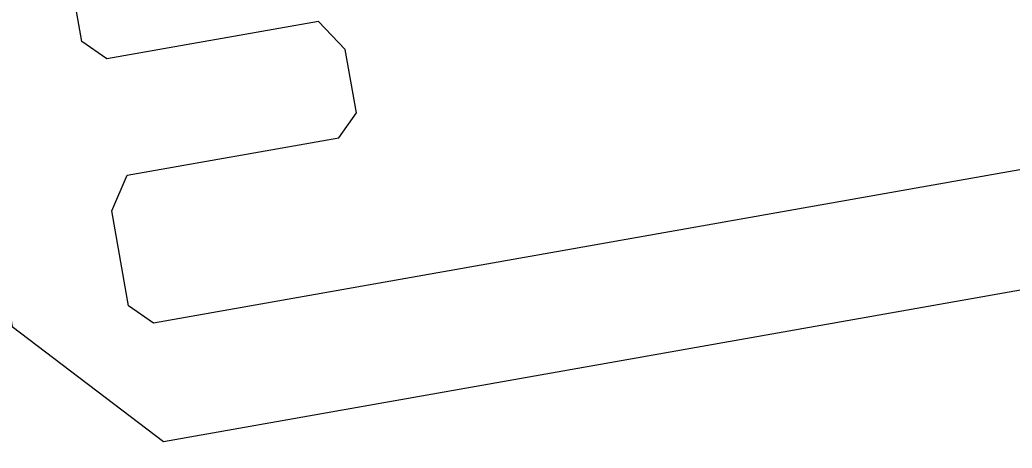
# Model space of a CAD drawing. Header units: millimetres. Extents: x 0 to 9491604, y -172998 to 295086.
# Drawn here: x 396839.61 to 396850.87, y 51078.3 to 51083.17 of the extents above; entities that cross this region are included whole.
import ezdxf
from ezdxf.enums import TextEntityAlignment as Align

# ---------------------------------------------------------------- set-up
doc = ezdxf.new("R2018")
doc.units = ezdxf.units.MM
for name, color, linetype, lineweight in [('АР_Маркер экспликации', 239, 'Continuous', 13), ('АР_Номер помещения', 250, 'Continuous', 9), ('АР_Размеры', 175, 'Continuous', 9), ('АР_Сущ Несущая стена', 250, 'Continuous', 50)]:
    doc.layers.add(name, color=color, linetype=linetype, lineweight=lineweight)
doc.layers.add('АР_Названия помещений', color=124, linetype='Continuous', lineweight=5, plot=False)
doc.layers.add('АР_Помещения_площадь', color=19, linetype='Continuous', lineweight=9, plot=False)
doc.styles.add('ISOCPEUR', font='', dxfattribs={"height": 250})
doc.styles.get("Standard").update_dxf_attribs({"font": 'GOST.TTF'})
doc.styles.get('ISOCPEUR').set_extended_font_data('ISOCPEUR', italic=True)

# ---------------------------------------------------------------- blocks, each defined once
blk = doc.blocks.new('*U252')
at = {"color": 7, "style": 'ISOCPEUR', "width": 0.7, "flags": 1}
blk.add_attdef('КАТЕГОРИЯ', (-499.166, -2092.186), '', height=250, dxfattribs=at)
at = {"layer": 'АР_Номер помещения', "color": 7, "style": 'ISOCPEUR', "width": 0.7}
blk.add_attdef('НОМЕР_ПОМЕЩЕНИЯ', text='', height=300, dxfattribs=at).set_placement((-13874.5, 6637.552), align=Align.MIDDLE_CENTER)
at = {"layer": 'АР_Помещения_площадь', "color": 7, "lineweight": 30, "width": 0.7, "flags": 104}
blk.add_attdef('ИМЯ_ПОМЕЩЕНИЯ', text='', height=100, dxfattribs=at).set_placement((157.628, 1217.141), align=Align.MIDDLE_CENTER)
at = {"layer": 'АР_Помещения_площадь', "color": 7, "style": 'ISOCPEUR', "width": 0.7}
blk.add_attdef('ПЛОЩАДЬ_ПОМЕЩЕНИЯ', text='', height=200, dxfattribs=at).set_placement((-12654.582, 407.672), align=Align.MIDDLE_RIGHT)
blk = doc.blocks.new('*U251')
at = {"color": 7, "style": 'ISOCPEUR', "width": 0.7, "flags": 1}
blk.add_attdef('КАТЕГОРИЯ', (-499.166, -2092.186), '', height=250, dxfattribs=at)
at = {"layer": 'АР_Номер помещения', "color": 7, "style": 'ISOCPEUR', "width": 0.7}
blk.add_attdef('НОМЕР_ПОМЕЩЕНИЯ', text='', height=300, dxfattribs=at).set_placement((-17424.901, 1870.773), align=Align.MIDDLE_CENTER)
at = {"layer": 'АР_Помещения_площадь', "color": 7, "lineweight": 30, "width": 0.7, "flags": 104}
blk.add_attdef('ИМЯ_ПОМЕЩЕНИЯ', text='', height=100, dxfattribs=at).set_placement((157.628, 1217.141), align=Align.MIDDLE_CENTER)
at = {"layer": 'АР_Помещения_площадь', "color": 7, "style": 'ISOCPEUR', "width": 0.7}
blk.add_attdef('ПЛОЩАДЬ_ПОМЕЩЕНИЯ', text='', height=200, dxfattribs=at).set_placement((-12452.811, 399.356), align=Align.MIDDLE_RIGHT)

msp = doc.modelspace()

# ---------------------------------------------------------------- linework, layer by layer
at = {"layer": 'АР_Размеры', "color": 5, "lineweight": 9, "ltscale": 100, "transparency": 33554687}
msp.add_lwpolyline([(396901.01, 51090.337), (396841.125, 51079.723), (396840.842, 51079.921), (396840.651, 51081.001), (396840.827, 51081.404), (396843.228, 51081.83), (396843.426, 51082.112), (396843.298, 51082.833), (396842.994, 51083.15), (396840.593, 51082.725), (396840.311, 51082.922), (396839.353, 51088.324), (396840.101, 51089.695), (396840.072, 51090.557), (396837.838, 51093.38), (396837.16, 51093.013), (396839.522, 51079.687), (396841.239, 51078.381), (396901.364, 51089.038)], dxfattribs=at)
msp.add_lwpolyline([(396901.01, 51090.337), (396841.125, 51079.723), (396840.842, 51079.921), (396840.651, 51081.001), (396840.827, 51081.404), (396843.228, 51081.83), (396843.426, 51082.112), (396843.298, 51082.833), (396842.994, 51083.15), (396840.593, 51082.725), (396840.311, 51082.922), (396839.353, 51088.324), (396840.101, 51089.695), (396840.072, 51090.557), (396837.838, 51093.38), (396837.16, 51093.013), (396839.522, 51079.687), (396841.239, 51078.381), (396901.364, 51089.038)], dxfattribs=at)
msp.add_lwpolyline([(396901.01, 51090.337), (396841.125, 51079.723), (396840.842, 51079.921), (396840.651, 51081.001), (396840.827, 51081.404), (396843.228, 51081.83), (396843.426, 51082.112), (396843.298, 51082.833), (396842.994, 51083.15), (396840.593, 51082.725), (396840.311, 51082.922), (396839.353, 51088.324), (396840.101, 51089.695), (396840.072, 51090.557), (396837.838, 51093.38), (396837.16, 51093.013), (396839.522, 51079.687), (396841.239, 51078.381), (396901.364, 51089.038)], dxfattribs=at)
msp.add_lwpolyline([(396901.01, 51090.337), (396841.125, 51079.723), (396840.842, 51079.921), (396840.651, 51081.001), (396840.827, 51081.404), (396843.228, 51081.83), (396843.426, 51082.112), (396843.298, 51082.833), (396842.994, 51083.15), (396840.593, 51082.725), (396840.311, 51082.922), (396839.353, 51088.324), (396840.101, 51089.695), (396840.072, 51090.557), (396837.838, 51093.38), (396837.16, 51093.013), (396839.522, 51079.687), (396841.239, 51078.381), (396901.364, 51089.038)], dxfattribs=at)
msp.add_lwpolyline([(396901.01, 51090.337), (396841.125, 51079.723), (396840.842, 51079.921), (396840.651, 51081.001), (396840.827, 51081.404), (396843.228, 51081.83), (396843.426, 51082.112), (396843.298, 51082.833), (396842.994, 51083.15), (396840.593, 51082.725), (396840.311, 51082.922), (396839.353, 51088.324), (396840.101, 51089.695), (396840.072, 51090.557), (396837.838, 51093.38), (396837.16, 51093.013), (396839.522, 51079.687), (396841.239, 51078.381), (396901.364, 51089.038)], dxfattribs=at)
msp.add_lwpolyline([(396901.01, 51090.337), (396841.125, 51079.723), (396840.842, 51079.921), (396840.651, 51081.001), (396840.827, 51081.404), (396843.228, 51081.83), (396843.426, 51082.112), (396843.298, 51082.833), (396842.994, 51083.15), (396840.593, 51082.725), (396840.311, 51082.922), (396839.353, 51088.324), (396840.101, 51089.695), (396840.072, 51090.557), (396837.838, 51093.38), (396837.16, 51093.013), (396839.522, 51079.687), (396841.239, 51078.381), (396901.364, 51089.038)], dxfattribs=at)
msp.add_lwpolyline([(396901.01, 51090.337), (396841.125, 51079.723), (396840.842, 51079.921), (396840.651, 51081.001), (396840.827, 51081.404), (396843.228, 51081.83), (396843.426, 51082.112), (396843.298, 51082.833), (396842.994, 51083.15), (396840.593, 51082.725), (396840.311, 51082.922), (396839.353, 51088.324), (396840.101, 51089.695), (396840.072, 51090.557), (396837.838, 51093.38), (396837.16, 51093.013), (396839.522, 51079.687), (396841.239, 51078.381), (396901.364, 51089.038)], dxfattribs=at)
msp.add_lwpolyline([(396901.01, 51090.337), (396841.125, 51079.723), (396840.842, 51079.921), (396840.651, 51081.001), (396840.827, 51081.404), (396843.228, 51081.83), (396843.426, 51082.112), (396843.298, 51082.833), (396842.994, 51083.15), (396840.593, 51082.725), (396840.311, 51082.922), (396839.353, 51088.324), (396840.101, 51089.695), (396840.072, 51090.557), (396837.838, 51093.38), (396837.16, 51093.013), (396839.522, 51079.687), (396841.239, 51078.381), (396901.364, 51089.038)], dxfattribs=at)
msp.add_lwpolyline([(396901.01, 51090.337), (396841.125, 51079.723), (396840.842, 51079.921), (396840.651, 51081.001), (396840.827, 51081.404), (396843.228, 51081.83), (396843.426, 51082.112), (396843.298, 51082.833), (396842.994, 51083.15), (396840.593, 51082.725), (396840.311, 51082.922), (396839.353, 51088.324), (396840.101, 51089.695), (396840.072, 51090.557), (396837.838, 51093.38), (396837.16, 51093.013), (396839.522, 51079.687), (396841.239, 51078.381), (396901.364, 51089.038)], dxfattribs=at)
msp.add_lwpolyline([(396901.01, 51090.337), (396841.125, 51079.723), (396840.842, 51079.921), (396840.651, 51081.001), (396840.827, 51081.404), (396843.228, 51081.83), (396843.426, 51082.112), (396843.298, 51082.833), (396842.994, 51083.15), (396840.593, 51082.725), (396840.311, 51082.922), (396839.353, 51088.324), (396840.101, 51089.695), (396840.072, 51090.557), (396837.838, 51093.38), (396837.16, 51093.013), (396839.522, 51079.687), (396841.239, 51078.381), (396901.364, 51089.038)], dxfattribs=at)
msp.add_lwpolyline([(396901.01, 51090.337), (396841.125, 51079.723), (396840.842, 51079.921), (396840.651, 51081.001), (396840.827, 51081.404), (396843.228, 51081.83), (396843.426, 51082.112), (396843.298, 51082.833), (396842.994, 51083.15), (396840.593, 51082.725), (396840.311, 51082.922), (396839.353, 51088.324), (396840.101, 51089.695), (396840.072, 51090.557), (396837.838, 51093.38), (396837.16, 51093.013), (396839.522, 51079.687), (396841.239, 51078.381), (396901.364, 51089.038)], dxfattribs=at)
msp.add_lwpolyline([(396901.01, 51090.337), (396841.125, 51079.723), (396840.842, 51079.921), (396840.651, 51081.001), (396840.827, 51081.404), (396843.228, 51081.83), (396843.426, 51082.112), (396843.298, 51082.833), (396842.994, 51083.15), (396840.593, 51082.725), (396840.311, 51082.922), (396839.353, 51088.324), (396840.101, 51089.695), (396840.072, 51090.557), (396837.838, 51093.38), (396837.16, 51093.013), (396839.522, 51079.687), (396841.239, 51078.381), (396901.364, 51089.038)], dxfattribs=at)
msp.add_lwpolyline([(396901.01, 51090.337), (396841.125, 51079.723), (396840.842, 51079.921), (396840.651, 51081.001), (396840.827, 51081.404), (396843.228, 51081.83), (396843.426, 51082.112), (396843.298, 51082.833), (396842.994, 51083.15), (396840.593, 51082.725), (396840.311, 51082.922), (396839.353, 51088.324), (396840.101, 51089.695), (396840.072, 51090.557), (396837.838, 51093.38), (396837.16, 51093.013), (396839.522, 51079.687), (396841.239, 51078.381), (396901.364, 51089.038)], dxfattribs=at)
msp.add_lwpolyline([(396901.01, 51090.337), (396841.125, 51079.723), (396840.842, 51079.921), (396840.651, 51081.001), (396840.827, 51081.404), (396843.228, 51081.83), (396843.426, 51082.112), (396843.298, 51082.833), (396842.994, 51083.15), (396840.593, 51082.725), (396840.311, 51082.922), (396839.353, 51088.324), (396840.101, 51089.695), (396840.072, 51090.557), (396837.838, 51093.38), (396837.16, 51093.013), (396839.522, 51079.687), (396841.239, 51078.381), (396901.364, 51089.038)], dxfattribs=at)
msp.add_lwpolyline([(396901.01, 51090.337), (396841.125, 51079.723), (396840.842, 51079.921), (396840.651, 51081.001), (396840.827, 51081.404), (396843.228, 51081.83), (396843.426, 51082.112), (396843.298, 51082.833), (396842.994, 51083.15), (396840.593, 51082.725), (396840.311, 51082.922), (396839.353, 51088.324), (396840.101, 51089.695), (396840.072, 51090.557), (396837.838, 51093.38), (396837.16, 51093.013), (396839.522, 51079.687), (396841.239, 51078.381), (396901.364, 51089.038)], dxfattribs=at)
msp.add_lwpolyline([(396901.01, 51090.337), (396841.125, 51079.723), (396840.842, 51079.921), (396840.651, 51081.001), (396840.827, 51081.404), (396843.228, 51081.83), (396843.426, 51082.112), (396843.298, 51082.833), (396842.994, 51083.15), (396840.593, 51082.725), (396840.311, 51082.922), (396839.353, 51088.324), (396840.101, 51089.695), (396840.072, 51090.557), (396837.838, 51093.38), (396837.16, 51093.013), (396839.522, 51079.687), (396841.239, 51078.381), (396901.364, 51089.038)], dxfattribs=at)
msp.add_lwpolyline([(396901.01, 51090.337), (396841.125, 51079.723), (396840.842, 51079.921), (396840.651, 51081.001), (396840.827, 51081.404), (396843.228, 51081.83), (396843.426, 51082.112), (396843.298, 51082.833), (396842.994, 51083.15), (396840.593, 51082.725), (396840.311, 51082.922), (396839.353, 51088.324), (396840.101, 51089.695), (396840.072, 51090.557), (396837.838, 51093.38), (396837.16, 51093.013), (396839.522, 51079.687), (396841.239, 51078.381), (396901.364, 51089.038)], dxfattribs=at)
msp.add_lwpolyline([(396901.01, 51090.337), (396841.125, 51079.723), (396840.842, 51079.921), (396840.651, 51081.001), (396840.827, 51081.404), (396843.228, 51081.83), (396843.426, 51082.112), (396843.298, 51082.833), (396842.994, 51083.15), (396840.593, 51082.725), (396840.311, 51082.922), (396839.353, 51088.324), (396840.101, 51089.695), (396840.072, 51090.557), (396837.838, 51093.38), (396837.16, 51093.013), (396839.522, 51079.687), (396841.239, 51078.381), (396901.364, 51089.038)], dxfattribs=at)
msp.add_lwpolyline([(396901.01, 51090.337), (396841.125, 51079.723), (396840.842, 51079.921), (396840.651, 51081.001), (396840.827, 51081.404), (396843.228, 51081.83), (396843.426, 51082.112), (396843.298, 51082.833), (396842.994, 51083.15), (396840.593, 51082.725), (396840.311, 51082.922), (396839.353, 51088.324), (396840.101, 51089.695), (396840.072, 51090.557), (396837.838, 51093.38), (396837.16, 51093.013), (396839.522, 51079.687), (396841.239, 51078.381), (396901.364, 51089.038)], dxfattribs=at)
msp.add_lwpolyline([(396901.01, 51090.337), (396841.125, 51079.723), (396840.842, 51079.921), (396840.651, 51081.001), (396840.827, 51081.404), (396843.228, 51081.83), (396843.426, 51082.112), (396843.298, 51082.833), (396842.994, 51083.15), (396840.593, 51082.725), (396840.311, 51082.922), (396839.353, 51088.324), (396840.101, 51089.695), (396840.072, 51090.557), (396837.838, 51093.38), (396837.16, 51093.013), (396839.522, 51079.687), (396841.239, 51078.381), (396901.364, 51089.038)], dxfattribs=at)
msp.add_lwpolyline([(396901.01, 51090.337), (396841.125, 51079.723), (396840.842, 51079.921), (396840.651, 51081.001), (396840.827, 51081.404), (396843.228, 51081.83), (396843.426, 51082.112), (396843.298, 51082.833), (396842.994, 51083.15), (396840.593, 51082.725), (396840.311, 51082.922), (396839.353, 51088.324), (396840.101, 51089.695), (396840.072, 51090.557), (396837.838, 51093.38), (396837.16, 51093.013), (396839.522, 51079.687), (396841.239, 51078.381), (396901.364, 51089.038)], dxfattribs=at)
msp.add_lwpolyline([(396901.01, 51090.337), (396841.125, 51079.723), (396840.842, 51079.921), (396840.651, 51081.001), (396840.827, 51081.404), (396843.228, 51081.83), (396843.426, 51082.112), (396843.298, 51082.833), (396842.994, 51083.15), (396840.593, 51082.725), (396840.311, 51082.922), (396839.353, 51088.324), (396840.101, 51089.695), (396840.072, 51090.557), (396837.838, 51093.38), (396837.16, 51093.013), (396839.522, 51079.687), (396841.239, 51078.381), (396901.364, 51089.038)], dxfattribs=at)
msp.add_lwpolyline([(396901.01, 51090.337), (396841.125, 51079.723), (396840.842, 51079.921), (396840.651, 51081.001), (396840.827, 51081.404), (396843.228, 51081.83), (396843.426, 51082.112), (396843.298, 51082.833), (396842.994, 51083.15), (396840.593, 51082.725), (396840.311, 51082.922), (396839.353, 51088.324), (396840.101, 51089.695), (396840.072, 51090.557), (396837.838, 51093.38), (396837.16, 51093.013), (396839.522, 51079.687), (396841.239, 51078.381), (396901.364, 51089.038)], dxfattribs=at)
msp.add_lwpolyline([(396901.01, 51090.337), (396841.125, 51079.723), (396840.842, 51079.921), (396840.651, 51081.001), (396840.827, 51081.404), (396843.228, 51081.83), (396843.426, 51082.112), (396843.298, 51082.833), (396842.994, 51083.15), (396840.593, 51082.725), (396840.311, 51082.922), (396839.353, 51088.324), (396840.101, 51089.695), (396840.072, 51090.557), (396837.838, 51093.38), (396837.16, 51093.013), (396839.522, 51079.687), (396841.239, 51078.381), (396901.364, 51089.038)], dxfattribs=at)
msp.add_lwpolyline([(396901.01, 51090.337), (396841.125, 51079.723), (396840.842, 51079.921), (396840.651, 51081.001), (396840.827, 51081.404), (396843.228, 51081.83), (396843.426, 51082.112), (396843.298, 51082.833), (396842.994, 51083.15), (396840.593, 51082.725), (396840.311, 51082.922), (396839.353, 51088.324), (396840.101, 51089.695), (396840.072, 51090.557), (396837.838, 51093.38), (396837.16, 51093.013), (396839.522, 51079.687), (396841.239, 51078.381), (396901.364, 51089.038)], dxfattribs=at)
msp.add_lwpolyline([(396901.01, 51090.337), (396841.125, 51079.723), (396840.842, 51079.921), (396840.651, 51081.001), (396840.827, 51081.404), (396843.228, 51081.83), (396843.426, 51082.112), (396843.298, 51082.833), (396842.994, 51083.15), (396840.593, 51082.725), (396840.311, 51082.922), (396839.353, 51088.324), (396840.101, 51089.695), (396840.072, 51090.557), (396837.838, 51093.38), (396837.16, 51093.013), (396839.522, 51079.687), (396841.239, 51078.381), (396901.364, 51089.038)], dxfattribs=at)
msp.add_lwpolyline([(396901.01, 51090.337), (396841.125, 51079.723), (396840.842, 51079.921), (396840.651, 51081.001), (396840.827, 51081.404), (396843.228, 51081.83), (396843.426, 51082.112), (396843.298, 51082.833), (396842.994, 51083.15), (396840.593, 51082.725), (396840.311, 51082.922), (396839.353, 51088.324), (396840.101, 51089.695), (396840.072, 51090.557), (396837.838, 51093.38), (396837.16, 51093.013), (396839.522, 51079.687), (396841.239, 51078.381), (396901.364, 51089.038)], dxfattribs=at)
msp.add_lwpolyline([(396901.01, 51090.337), (396841.125, 51079.723), (396840.842, 51079.921), (396840.651, 51081.001), (396840.827, 51081.404), (396843.228, 51081.83), (396843.426, 51082.112), (396843.298, 51082.833), (396842.994, 51083.15), (396840.593, 51082.725), (396840.311, 51082.922), (396839.353, 51088.324), (396840.101, 51089.695), (396840.072, 51090.557), (396837.838, 51093.38), (396837.16, 51093.013), (396839.522, 51079.687), (396841.239, 51078.381), (396901.364, 51089.038)], dxfattribs=at)
msp.add_lwpolyline([(396901.01, 51090.337), (396841.125, 51079.723), (396840.842, 51079.921), (396840.651, 51081.001), (396840.827, 51081.404), (396843.228, 51081.83), (396843.426, 51082.112), (396843.298, 51082.833), (396842.994, 51083.15), (396840.593, 51082.725), (396840.311, 51082.922), (396839.353, 51088.324), (396840.101, 51089.695), (396840.072, 51090.557), (396837.838, 51093.38), (396837.16, 51093.013), (396839.522, 51079.687), (396841.239, 51078.381), (396901.364, 51089.038)], dxfattribs=at)
msp.add_lwpolyline([(396901.01, 51090.337), (396841.125, 51079.723), (396840.842, 51079.921), (396840.651, 51081.001), (396840.827, 51081.404), (396843.228, 51081.83), (396843.426, 51082.112), (396843.298, 51082.833), (396842.994, 51083.15), (396840.593, 51082.725), (396840.311, 51082.922), (396839.353, 51088.324), (396840.101, 51089.695), (396840.072, 51090.557), (396837.838, 51093.38), (396837.16, 51093.013), (396839.522, 51079.687), (396841.239, 51078.381), (396901.364, 51089.038)], dxfattribs=at)
msp.add_lwpolyline([(396901.01, 51090.337), (396841.125, 51079.723), (396840.842, 51079.921), (396840.651, 51081.001), (396840.827, 51081.404), (396843.228, 51081.83), (396843.426, 51082.112), (396843.298, 51082.833), (396842.994, 51083.15), (396840.593, 51082.725), (396840.311, 51082.922), (396839.353, 51088.324), (396840.101, 51089.695), (396840.072, 51090.557), (396837.838, 51093.38), (396837.16, 51093.013), (396839.522, 51079.687), (396841.239, 51078.381), (396901.364, 51089.038)], dxfattribs=at)
msp.add_lwpolyline([(396901.01, 51090.337), (396841.125, 51079.723), (396840.842, 51079.921), (396840.651, 51081.001), (396840.827, 51081.404), (396843.228, 51081.83), (396843.426, 51082.112), (396843.298, 51082.833), (396842.994, 51083.15), (396840.593, 51082.725), (396840.311, 51082.922), (396839.353, 51088.324), (396840.101, 51089.695), (396840.072, 51090.557), (396837.838, 51093.38), (396837.16, 51093.013), (396839.522, 51079.687), (396841.239, 51078.381), (396901.364, 51089.038)], dxfattribs=at)
msp.add_lwpolyline([(396901.01, 51090.337), (396841.125, 51079.723), (396840.842, 51079.921), (396840.651, 51081.001), (396840.827, 51081.404), (396843.228, 51081.83), (396843.426, 51082.112), (396843.298, 51082.833), (396842.994, 51083.15), (396840.593, 51082.725), (396840.311, 51082.922), (396839.353, 51088.324), (396840.101, 51089.695), (396840.072, 51090.557), (396837.838, 51093.38), (396837.16, 51093.013), (396839.522, 51079.687), (396841.239, 51078.381), (396901.364, 51089.038)], dxfattribs=at)
msp.add_lwpolyline([(396901.01, 51090.337), (396841.125, 51079.723), (396840.842, 51079.921), (396840.651, 51081.001), (396840.827, 51081.404), (396843.228, 51081.83), (396843.426, 51082.112), (396843.298, 51082.833), (396842.994, 51083.15), (396840.593, 51082.725), (396840.311, 51082.922), (396839.353, 51088.324), (396840.101, 51089.695), (396840.072, 51090.557), (396837.838, 51093.38), (396837.16, 51093.013), (396839.522, 51079.687), (396841.239, 51078.381), (396901.364, 51089.038)], dxfattribs=at)
msp.add_lwpolyline([(396901.01, 51090.337), (396841.125, 51079.723), (396840.842, 51079.921), (396840.651, 51081.001), (396840.827, 51081.404), (396843.228, 51081.83), (396843.426, 51082.112), (396843.298, 51082.833), (396842.994, 51083.15), (396840.593, 51082.725), (396840.311, 51082.922), (396839.353, 51088.324), (396840.101, 51089.695), (396840.072, 51090.557), (396837.838, 51093.38), (396837.16, 51093.013), (396839.522, 51079.687), (396841.239, 51078.381), (396901.364, 51089.038)], dxfattribs=at)
msp.add_lwpolyline([(396901.01, 51090.337), (396841.125, 51079.723), (396840.842, 51079.921), (396840.651, 51081.001), (396840.827, 51081.404), (396843.228, 51081.83), (396843.426, 51082.112), (396843.298, 51082.833), (396842.994, 51083.15), (396840.593, 51082.725), (396840.311, 51082.922), (396839.353, 51088.324), (396840.101, 51089.695), (396840.072, 51090.557), (396837.838, 51093.38), (396837.16, 51093.013), (396839.522, 51079.687), (396841.239, 51078.381), (396901.364, 51089.038)], dxfattribs=at)
msp.add_lwpolyline([(396901.01, 51090.337), (396841.125, 51079.723), (396840.842, 51079.921), (396840.651, 51081.001), (396840.827, 51081.404), (396843.228, 51081.83), (396843.426, 51082.112), (396843.298, 51082.833), (396842.994, 51083.15), (396840.593, 51082.725), (396840.311, 51082.922), (396839.353, 51088.324), (396840.101, 51089.695), (396840.072, 51090.557), (396837.838, 51093.38), (396837.16, 51093.013), (396839.522, 51079.687), (396841.239, 51078.381), (396901.364, 51089.038)], dxfattribs=at)
msp.add_lwpolyline([(396901.01, 51090.337), (396841.125, 51079.723), (396840.842, 51079.921), (396840.651, 51081.001), (396840.827, 51081.404), (396843.228, 51081.83), (396843.426, 51082.112), (396843.298, 51082.833), (396842.994, 51083.15), (396840.593, 51082.725), (396840.311, 51082.922), (396839.353, 51088.324), (396840.101, 51089.695), (396840.072, 51090.557), (396837.838, 51093.38), (396837.16, 51093.013), (396839.522, 51079.687), (396841.239, 51078.381), (396901.364, 51089.038)], dxfattribs=at)
msp.add_lwpolyline([(396901.01, 51090.337), (396841.125, 51079.723), (396840.842, 51079.921), (396840.651, 51081.001), (396840.827, 51081.404), (396843.228, 51081.83), (396843.426, 51082.112), (396843.298, 51082.833), (396842.994, 51083.15), (396840.593, 51082.725), (396840.311, 51082.922), (396839.353, 51088.324), (396840.101, 51089.695), (396840.072, 51090.557), (396837.838, 51093.38), (396837.16, 51093.013), (396839.522, 51079.687), (396841.239, 51078.381), (396901.364, 51089.038)], dxfattribs=at)
msp.add_lwpolyline([(396901.01, 51090.337), (396841.125, 51079.723), (396840.842, 51079.921), (396840.651, 51081.001), (396840.827, 51081.404), (396843.228, 51081.83), (396843.426, 51082.112), (396843.298, 51082.833), (396842.994, 51083.15), (396840.593, 51082.725), (396840.311, 51082.922), (396839.353, 51088.324), (396840.101, 51089.695), (396840.072, 51090.557), (396837.838, 51093.38), (396837.16, 51093.013), (396839.522, 51079.687), (396841.239, 51078.381), (396901.364, 51089.038)], dxfattribs=at)
msp.add_lwpolyline([(396901.01, 51090.337), (396841.125, 51079.723), (396840.842, 51079.921), (396840.651, 51081.001), (396840.827, 51081.404), (396843.228, 51081.83), (396843.426, 51082.112), (396843.298, 51082.833), (396842.994, 51083.15), (396840.593, 51082.725), (396840.311, 51082.922), (396839.353, 51088.324), (396840.101, 51089.695), (396840.072, 51090.557), (396837.838, 51093.38), (396837.16, 51093.013), (396839.522, 51079.687), (396841.239, 51078.381), (396901.364, 51089.038)], dxfattribs=at)
msp.add_lwpolyline([(396901.01, 51090.337), (396841.125, 51079.723), (396840.842, 51079.921), (396840.651, 51081.001), (396840.827, 51081.404), (396843.228, 51081.83), (396843.426, 51082.112), (396843.298, 51082.833), (396842.994, 51083.15), (396840.593, 51082.725), (396840.311, 51082.922), (396839.353, 51088.324), (396840.101, 51089.695), (396840.072, 51090.557), (396837.838, 51093.38), (396837.16, 51093.013), (396839.522, 51079.687), (396841.239, 51078.381), (396901.364, 51089.038)], dxfattribs=at)
msp.add_lwpolyline([(396901.01, 51090.337), (396841.125, 51079.723), (396840.842, 51079.921), (396840.651, 51081.001), (396840.827, 51081.404), (396843.228, 51081.83), (396843.426, 51082.112), (396843.298, 51082.833), (396842.994, 51083.15), (396840.593, 51082.725), (396840.311, 51082.922), (396839.353, 51088.324), (396840.101, 51089.695), (396840.072, 51090.557), (396837.838, 51093.38), (396837.16, 51093.013), (396839.522, 51079.687), (396841.239, 51078.381), (396901.364, 51089.038)], dxfattribs=at)
msp.add_lwpolyline([(396901.01, 51090.337), (396841.125, 51079.723), (396840.842, 51079.921), (396840.651, 51081.001), (396840.827, 51081.404), (396843.228, 51081.83), (396843.426, 51082.112), (396843.298, 51082.833), (396842.994, 51083.15), (396840.593, 51082.725), (396840.311, 51082.922), (396839.353, 51088.324), (396840.101, 51089.695), (396840.072, 51090.557), (396837.838, 51093.38), (396837.16, 51093.013), (396839.522, 51079.687), (396841.239, 51078.381), (396901.364, 51089.038)], dxfattribs=at)
msp.add_lwpolyline([(396901.01, 51090.337), (396841.125, 51079.723), (396840.842, 51079.921), (396840.651, 51081.001), (396840.827, 51081.404), (396843.228, 51081.83), (396843.426, 51082.112), (396843.298, 51082.833), (396842.994, 51083.15), (396840.593, 51082.725), (396840.311, 51082.922), (396839.353, 51088.324), (396840.101, 51089.695), (396840.072, 51090.557), (396837.838, 51093.38), (396837.16, 51093.013), (396839.522, 51079.687), (396841.239, 51078.381), (396901.364, 51089.038)], dxfattribs=at)
msp.add_lwpolyline([(396901.01, 51090.337), (396841.125, 51079.723), (396840.842, 51079.921), (396840.651, 51081.001), (396840.827, 51081.404), (396843.228, 51081.83), (396843.426, 51082.112), (396843.298, 51082.833), (396842.994, 51083.15), (396840.593, 51082.725), (396840.311, 51082.922), (396839.353, 51088.324), (396840.101, 51089.695), (396840.072, 51090.557), (396837.838, 51093.38), (396837.16, 51093.013), (396839.522, 51079.687), (396841.239, 51078.381), (396901.364, 51089.038)], dxfattribs=at)
msp.add_lwpolyline([(396901.01, 51090.337), (396841.125, 51079.723), (396840.842, 51079.921), (396840.651, 51081.001), (396840.827, 51081.404), (396843.228, 51081.83), (396843.426, 51082.112), (396843.298, 51082.833), (396842.994, 51083.15), (396840.593, 51082.725), (396840.311, 51082.922), (396839.353, 51088.324), (396840.101, 51089.695), (396840.072, 51090.557), (396837.838, 51093.38), (396837.16, 51093.013), (396839.522, 51079.687), (396841.239, 51078.381), (396901.364, 51089.038)], dxfattribs=at)
msp.add_lwpolyline([(396901.01, 51090.337), (396841.125, 51079.723), (396840.842, 51079.921), (396840.651, 51081.001), (396840.827, 51081.404), (396843.228, 51081.83), (396843.426, 51082.112), (396843.298, 51082.833), (396842.994, 51083.15), (396840.593, 51082.725), (396840.311, 51082.922), (396839.353, 51088.324), (396840.101, 51089.695), (396840.072, 51090.557), (396837.838, 51093.38), (396837.16, 51093.013), (396839.522, 51079.687), (396841.239, 51078.381), (396901.364, 51089.038)], dxfattribs=at)
msp.add_lwpolyline([(396901.01, 51090.337), (396841.125, 51079.723), (396840.842, 51079.921), (396840.651, 51081.001), (396840.827, 51081.404), (396843.228, 51081.83), (396843.426, 51082.112), (396843.298, 51082.833), (396842.994, 51083.15), (396840.593, 51082.725), (396840.311, 51082.922), (396839.353, 51088.324), (396840.101, 51089.695), (396840.072, 51090.557), (396837.838, 51093.38), (396837.16, 51093.013), (396839.522, 51079.687), (396841.239, 51078.381), (396901.364, 51089.038)], dxfattribs=at)
msp.add_lwpolyline([(396901.01, 51090.337), (396841.125, 51079.723), (396840.842, 51079.921), (396840.651, 51081.001), (396840.827, 51081.404), (396843.228, 51081.83), (396843.426, 51082.112), (396843.298, 51082.833), (396842.994, 51083.15), (396840.593, 51082.725), (396840.311, 51082.922), (396839.353, 51088.324), (396840.101, 51089.695), (396840.072, 51090.557), (396837.838, 51093.38), (396837.16, 51093.013), (396839.522, 51079.687), (396841.239, 51078.381), (396901.364, 51089.038)], dxfattribs=at)
msp.add_lwpolyline([(396901.01, 51090.337), (396841.125, 51079.723), (396840.842, 51079.921), (396840.651, 51081.001), (396840.827, 51081.404), (396843.228, 51081.83), (396843.426, 51082.112), (396843.298, 51082.833), (396842.994, 51083.15), (396840.593, 51082.725), (396840.311, 51082.922), (396839.353, 51088.324), (396840.101, 51089.695), (396840.072, 51090.557), (396837.838, 51093.38), (396837.16, 51093.013), (396839.522, 51079.687), (396841.239, 51078.381), (396901.364, 51089.038)], dxfattribs=at)
msp.add_lwpolyline([(396901.01, 51090.337), (396841.125, 51079.723), (396840.842, 51079.921), (396840.651, 51081.001), (396840.827, 51081.404), (396843.228, 51081.83), (396843.426, 51082.112), (396843.298, 51082.833), (396842.994, 51083.15), (396840.593, 51082.725), (396840.311, 51082.922), (396839.353, 51088.324), (396840.101, 51089.695), (396840.072, 51090.557), (396837.838, 51093.38), (396837.16, 51093.013), (396839.522, 51079.687), (396841.239, 51078.381), (396901.364, 51089.038)], dxfattribs=at)
msp.add_lwpolyline([(396901.01, 51090.337), (396841.125, 51079.723), (396840.842, 51079.921), (396840.651, 51081.001), (396840.827, 51081.404), (396843.228, 51081.83), (396843.426, 51082.112), (396843.298, 51082.833), (396842.994, 51083.15), (396840.593, 51082.725), (396840.311, 51082.922), (396839.353, 51088.324), (396840.101, 51089.695), (396840.072, 51090.557), (396837.838, 51093.38), (396837.16, 51093.013), (396839.522, 51079.687), (396841.239, 51078.381), (396901.364, 51089.038)], dxfattribs=at)
msp.add_lwpolyline([(396901.01, 51090.337), (396841.125, 51079.723), (396840.842, 51079.921), (396840.651, 51081.001), (396840.827, 51081.404), (396843.228, 51081.83), (396843.426, 51082.112), (396843.298, 51082.833), (396842.994, 51083.15), (396840.593, 51082.725), (396840.311, 51082.922), (396839.353, 51088.324), (396840.101, 51089.695), (396840.072, 51090.557), (396837.838, 51093.38), (396837.16, 51093.013), (396839.522, 51079.687), (396841.239, 51078.381), (396901.364, 51089.038)], dxfattribs=at)
msp.add_lwpolyline([(396901.01, 51090.337), (396841.125, 51079.723), (396840.842, 51079.921), (396840.651, 51081.001), (396840.827, 51081.404), (396843.228, 51081.83), (396843.426, 51082.112), (396843.298, 51082.833), (396842.994, 51083.15), (396840.593, 51082.725), (396840.311, 51082.922), (396839.353, 51088.324), (396840.101, 51089.695), (396840.072, 51090.557), (396837.838, 51093.38), (396837.16, 51093.013), (396839.522, 51079.687), (396841.239, 51078.381), (396901.364, 51089.038)], dxfattribs=at)
msp.add_lwpolyline([(396901.01, 51090.337), (396841.125, 51079.723), (396840.842, 51079.921), (396840.651, 51081.001), (396840.827, 51081.404), (396843.228, 51081.83), (396843.426, 51082.112), (396843.298, 51082.833), (396842.994, 51083.15), (396840.593, 51082.725), (396840.311, 51082.922), (396839.353, 51088.324), (396840.101, 51089.695), (396840.072, 51090.557), (396837.838, 51093.38), (396837.16, 51093.013), (396839.522, 51079.687), (396841.239, 51078.381), (396901.364, 51089.038)], dxfattribs=at)
msp.add_lwpolyline([(396901.01, 51090.337), (396841.125, 51079.723), (396840.842, 51079.921), (396840.651, 51081.001), (396840.827, 51081.404), (396843.228, 51081.83), (396843.426, 51082.112), (396843.298, 51082.833), (396842.994, 51083.15), (396840.593, 51082.725), (396840.311, 51082.922), (396839.353, 51088.324), (396840.101, 51089.695), (396840.072, 51090.557), (396837.838, 51093.38), (396837.16, 51093.013), (396839.522, 51079.687), (396841.239, 51078.381), (396901.364, 51089.038)], dxfattribs=at)
msp.add_lwpolyline([(396901.01, 51090.337), (396841.125, 51079.723), (396840.842, 51079.921), (396840.651, 51081.001), (396840.827, 51081.404), (396843.228, 51081.83), (396843.426, 51082.112), (396843.298, 51082.833), (396842.994, 51083.15), (396840.593, 51082.725), (396840.311, 51082.922), (396839.353, 51088.324), (396840.101, 51089.695), (396840.072, 51090.557), (396837.838, 51093.38), (396837.16, 51093.013), (396839.522, 51079.687), (396841.239, 51078.381), (396901.364, 51089.038)], dxfattribs=at)
msp.add_lwpolyline([(396901.01, 51090.337), (396841.125, 51079.723), (396840.842, 51079.921), (396840.651, 51081.001), (396840.827, 51081.404), (396843.228, 51081.83), (396843.426, 51082.112), (396843.298, 51082.833), (396842.994, 51083.15), (396840.593, 51082.725), (396840.311, 51082.922), (396839.353, 51088.324), (396840.101, 51089.695), (396840.072, 51090.557), (396837.838, 51093.38), (396837.16, 51093.013), (396839.522, 51079.687), (396841.239, 51078.381), (396901.364, 51089.038)], dxfattribs=at)
msp.add_lwpolyline([(396901.01, 51090.337), (396841.125, 51079.723), (396840.842, 51079.921), (396840.651, 51081.001), (396840.827, 51081.404), (396843.228, 51081.83), (396843.426, 51082.112), (396843.298, 51082.833), (396842.994, 51083.15), (396840.593, 51082.725), (396840.311, 51082.922), (396839.353, 51088.324), (396840.101, 51089.695), (396840.072, 51090.557), (396837.838, 51093.38), (396837.16, 51093.013), (396839.522, 51079.687), (396841.239, 51078.381), (396901.364, 51089.038)], dxfattribs=at)
msp.add_lwpolyline([(396901.01, 51090.337), (396841.125, 51079.723), (396840.842, 51079.921), (396840.651, 51081.001), (396840.827, 51081.404), (396843.228, 51081.83), (396843.426, 51082.112), (396843.298, 51082.833), (396842.994, 51083.15), (396840.593, 51082.725), (396840.311, 51082.922), (396839.353, 51088.324), (396840.101, 51089.695), (396840.072, 51090.557), (396837.838, 51093.38), (396837.16, 51093.013), (396839.522, 51079.687), (396841.239, 51078.381), (396901.364, 51089.038)], dxfattribs=at)
msp.add_lwpolyline([(396901.01, 51090.337), (396841.125, 51079.723), (396840.842, 51079.921), (396840.651, 51081.001), (396840.827, 51081.404), (396843.228, 51081.83), (396843.426, 51082.112), (396843.298, 51082.833), (396842.994, 51083.15), (396840.593, 51082.725), (396840.311, 51082.922), (396839.353, 51088.324), (396840.101, 51089.695), (396840.072, 51090.557), (396837.838, 51093.38), (396837.16, 51093.013), (396839.522, 51079.687), (396841.239, 51078.381), (396901.364, 51089.038)], dxfattribs=at)
msp.add_lwpolyline([(396901.01, 51090.337), (396841.125, 51079.723), (396840.842, 51079.921), (396840.651, 51081.001), (396840.827, 51081.404), (396843.228, 51081.83), (396843.426, 51082.112), (396843.298, 51082.833), (396842.994, 51083.15), (396840.593, 51082.725), (396840.311, 51082.922), (396839.353, 51088.324), (396840.101, 51089.695), (396840.072, 51090.557), (396837.838, 51093.38), (396837.16, 51093.013), (396839.522, 51079.687), (396841.239, 51078.381), (396901.364, 51089.038)], dxfattribs=at)
msp.add_lwpolyline([(396901.01, 51090.337), (396841.125, 51079.723), (396840.842, 51079.921), (396840.651, 51081.001), (396840.827, 51081.404), (396843.228, 51081.83), (396843.426, 51082.112), (396843.298, 51082.833), (396842.994, 51083.15), (396840.593, 51082.725), (396840.311, 51082.922), (396839.353, 51088.324), (396840.101, 51089.695), (396840.072, 51090.557), (396837.838, 51093.38), (396837.16, 51093.013), (396839.522, 51079.687), (396841.239, 51078.381), (396901.364, 51089.038)], dxfattribs=at)
msp.add_lwpolyline([(396901.01, 51090.337), (396841.125, 51079.723), (396840.842, 51079.921), (396840.651, 51081.001), (396840.827, 51081.404), (396843.228, 51081.83), (396843.426, 51082.112), (396843.298, 51082.833), (396842.994, 51083.15), (396840.593, 51082.725), (396840.311, 51082.922), (396839.353, 51088.324), (396840.101, 51089.695), (396840.072, 51090.557), (396837.838, 51093.38), (396837.16, 51093.013), (396839.522, 51079.687), (396841.239, 51078.381), (396901.364, 51089.038)], dxfattribs=at)
msp.add_lwpolyline([(396901.01, 51090.337), (396841.125, 51079.723), (396840.842, 51079.921), (396840.651, 51081.001), (396840.827, 51081.404), (396843.228, 51081.83), (396843.426, 51082.112), (396843.298, 51082.833), (396842.994, 51083.15), (396840.593, 51082.725), (396840.311, 51082.922), (396839.353, 51088.324), (396840.101, 51089.695), (396840.072, 51090.557), (396837.838, 51093.38), (396837.16, 51093.013), (396839.522, 51079.687), (396841.239, 51078.381), (396901.364, 51089.038)], dxfattribs=at)
msp.add_lwpolyline([(396901.01, 51090.337), (396841.125, 51079.723), (396840.842, 51079.921), (396840.651, 51081.001), (396840.827, 51081.404), (396843.228, 51081.83), (396843.426, 51082.112), (396843.298, 51082.833), (396842.994, 51083.15), (396840.593, 51082.725), (396840.311, 51082.922), (396839.353, 51088.324), (396840.101, 51089.695), (396840.072, 51090.557), (396837.838, 51093.38), (396837.16, 51093.013), (396839.522, 51079.687), (396841.239, 51078.381), (396901.364, 51089.038)], dxfattribs=at)
msp.add_lwpolyline([(396901.01, 51090.337), (396841.125, 51079.723), (396840.842, 51079.921), (396840.651, 51081.001), (396840.827, 51081.404), (396843.228, 51081.83), (396843.426, 51082.112), (396843.298, 51082.833), (396842.994, 51083.15), (396840.593, 51082.725), (396840.311, 51082.922), (396839.353, 51088.324), (396840.101, 51089.695), (396840.072, 51090.557), (396837.838, 51093.38), (396837.16, 51093.013), (396839.522, 51079.687), (396841.239, 51078.381), (396901.364, 51089.038)], dxfattribs=at)
msp.add_lwpolyline([(396901.01, 51090.337), (396841.125, 51079.723), (396840.842, 51079.921), (396840.651, 51081.001), (396840.827, 51081.404), (396843.228, 51081.83), (396843.426, 51082.112), (396843.298, 51082.833), (396842.994, 51083.15), (396840.593, 51082.725), (396840.311, 51082.922), (396839.353, 51088.324), (396840.101, 51089.695), (396840.072, 51090.557), (396837.838, 51093.38), (396837.16, 51093.013), (396839.522, 51079.687), (396841.239, 51078.381), (396901.364, 51089.038)], dxfattribs=at)
msp.add_lwpolyline([(396901.01, 51090.337), (396841.125, 51079.723), (396840.842, 51079.921), (396840.651, 51081.001), (396840.827, 51081.404), (396843.228, 51081.83), (396843.426, 51082.112), (396843.298, 51082.833), (396842.994, 51083.15), (396840.593, 51082.725), (396840.311, 51082.922), (396839.353, 51088.324), (396840.101, 51089.695), (396840.072, 51090.557), (396837.838, 51093.38), (396837.16, 51093.013), (396839.522, 51079.687), (396841.239, 51078.381), (396901.364, 51089.038)], dxfattribs=at)
msp.add_lwpolyline([(396901.01, 51090.337), (396841.125, 51079.723), (396840.842, 51079.921), (396840.651, 51081.001), (396840.827, 51081.404), (396843.228, 51081.83), (396843.426, 51082.112), (396843.298, 51082.833), (396842.994, 51083.15), (396840.593, 51082.725), (396840.311, 51082.922), (396839.353, 51088.324), (396840.101, 51089.695), (396840.072, 51090.557), (396837.838, 51093.38), (396837.16, 51093.013), (396839.522, 51079.687), (396841.239, 51078.381), (396901.364, 51089.038)], dxfattribs=at)
msp.add_lwpolyline([(396901.01, 51090.337), (396841.125, 51079.723), (396840.842, 51079.921), (396840.651, 51081.001), (396840.827, 51081.404), (396843.228, 51081.83), (396843.426, 51082.112), (396843.298, 51082.833), (396842.994, 51083.15), (396840.593, 51082.725), (396840.311, 51082.922), (396839.353, 51088.324), (396840.101, 51089.695), (396840.072, 51090.557), (396837.838, 51093.38), (396837.16, 51093.013), (396839.522, 51079.687), (396841.239, 51078.381), (396901.364, 51089.038)], dxfattribs=at)
msp.add_lwpolyline([(396901.01, 51090.337), (396841.125, 51079.723), (396840.842, 51079.921), (396840.651, 51081.001), (396840.827, 51081.404), (396843.228, 51081.83), (396843.426, 51082.112), (396843.298, 51082.833), (396842.994, 51083.15), (396840.593, 51082.725), (396840.311, 51082.922), (396839.353, 51088.324), (396840.101, 51089.695), (396840.072, 51090.557), (396837.838, 51093.38), (396837.16, 51093.013), (396839.522, 51079.687), (396841.239, 51078.381), (396901.364, 51089.038)], dxfattribs=at)
msp.add_lwpolyline([(396901.01, 51090.337), (396841.125, 51079.723), (396840.842, 51079.921), (396840.651, 51081.001), (396840.827, 51081.404), (396843.228, 51081.83), (396843.426, 51082.112), (396843.298, 51082.833), (396842.994, 51083.15), (396840.593, 51082.725), (396840.311, 51082.922), (396839.353, 51088.324), (396840.101, 51089.695), (396840.072, 51090.557), (396837.838, 51093.38), (396837.16, 51093.013), (396839.522, 51079.687), (396841.239, 51078.381), (396901.364, 51089.038)], dxfattribs=at)
msp.add_lwpolyline([(396901.01, 51090.337), (396841.125, 51079.723), (396840.842, 51079.921), (396840.651, 51081.001), (396840.827, 51081.404), (396843.228, 51081.83), (396843.426, 51082.112), (396843.298, 51082.833), (396842.994, 51083.15), (396840.593, 51082.725), (396840.311, 51082.922), (396839.353, 51088.324), (396840.101, 51089.695), (396840.072, 51090.557), (396837.838, 51093.38), (396837.16, 51093.013), (396839.522, 51079.687), (396841.239, 51078.381), (396901.364, 51089.038)], dxfattribs=at)
msp.add_lwpolyline([(396901.01, 51090.337), (396841.125, 51079.723), (396840.842, 51079.921), (396840.651, 51081.001), (396840.827, 51081.404), (396843.228, 51081.83), (396843.426, 51082.112), (396843.298, 51082.833), (396842.994, 51083.15), (396840.593, 51082.725), (396840.311, 51082.922), (396839.353, 51088.324), (396840.101, 51089.695), (396840.072, 51090.557), (396837.838, 51093.38), (396837.16, 51093.013), (396839.522, 51079.687), (396841.239, 51078.381), (396901.364, 51089.038)], dxfattribs=at)
msp.add_lwpolyline([(396901.01, 51090.337), (396841.125, 51079.723), (396840.842, 51079.921), (396840.651, 51081.001), (396840.827, 51081.404), (396843.228, 51081.83), (396843.426, 51082.112), (396843.298, 51082.833), (396842.994, 51083.15), (396840.593, 51082.725), (396840.311, 51082.922), (396839.353, 51088.324), (396840.101, 51089.695), (396840.072, 51090.557), (396837.838, 51093.38), (396837.16, 51093.013), (396839.522, 51079.687), (396841.239, 51078.381), (396901.364, 51089.038)], dxfattribs=at)
msp.add_lwpolyline([(396901.01, 51090.337), (396841.125, 51079.723), (396840.842, 51079.921), (396840.651, 51081.001), (396840.827, 51081.404), (396843.228, 51081.83), (396843.426, 51082.112), (396843.298, 51082.833), (396842.994, 51083.15), (396840.593, 51082.725), (396840.311, 51082.922), (396839.353, 51088.324), (396840.101, 51089.695), (396840.072, 51090.557), (396837.838, 51093.38), (396837.16, 51093.013), (396839.522, 51079.687), (396841.239, 51078.381), (396901.364, 51089.038)], dxfattribs=at)
msp.add_lwpolyline([(396901.01, 51090.337), (396841.125, 51079.723), (396840.842, 51079.921), (396840.651, 51081.001), (396840.827, 51081.404), (396843.228, 51081.83), (396843.426, 51082.112), (396843.298, 51082.833), (396842.994, 51083.15), (396840.593, 51082.725), (396840.311, 51082.922), (396839.353, 51088.324), (396840.101, 51089.695), (396840.072, 51090.557), (396837.838, 51093.38), (396837.16, 51093.013), (396839.522, 51079.687), (396841.239, 51078.381), (396901.364, 51089.038)], dxfattribs=at)
msp.add_lwpolyline([(396901.01, 51090.337), (396841.125, 51079.723), (396840.842, 51079.921), (396840.651, 51081.001), (396840.827, 51081.404), (396843.228, 51081.83), (396843.426, 51082.112), (396843.298, 51082.833), (396842.994, 51083.15), (396840.593, 51082.725), (396840.311, 51082.922), (396839.353, 51088.324), (396840.101, 51089.695), (396840.072, 51090.557), (396837.838, 51093.38), (396837.16, 51093.013), (396839.522, 51079.687), (396841.239, 51078.381), (396901.364, 51089.038)], dxfattribs=at)
msp.add_lwpolyline([(396901.01, 51090.337), (396841.125, 51079.723), (396840.842, 51079.921), (396840.651, 51081.001), (396840.827, 51081.404), (396843.228, 51081.83), (396843.426, 51082.112), (396843.298, 51082.833), (396842.994, 51083.15), (396840.593, 51082.725), (396840.311, 51082.922), (396839.353, 51088.324), (396840.101, 51089.695), (396840.072, 51090.557), (396837.838, 51093.38), (396837.16, 51093.013), (396839.522, 51079.687), (396841.239, 51078.381), (396901.364, 51089.038)], dxfattribs=at)
msp.add_lwpolyline([(396901.01, 51090.337), (396841.125, 51079.723), (396840.842, 51079.921), (396840.651, 51081.001), (396840.827, 51081.404), (396843.228, 51081.83), (396843.426, 51082.112), (396843.298, 51082.833), (396842.994, 51083.15), (396840.593, 51082.725), (396840.311, 51082.922), (396839.353, 51088.324), (396840.101, 51089.695), (396840.072, 51090.557), (396837.838, 51093.38), (396837.16, 51093.013), (396839.522, 51079.687), (396841.239, 51078.381), (396901.364, 51089.038)], dxfattribs=at)
msp.add_lwpolyline([(396901.01, 51090.337), (396841.125, 51079.723), (396840.842, 51079.921), (396840.651, 51081.001), (396840.827, 51081.404), (396843.228, 51081.83), (396843.426, 51082.112), (396843.298, 51082.833), (396842.994, 51083.15), (396840.593, 51082.725), (396840.311, 51082.922), (396839.353, 51088.324), (396840.101, 51089.695), (396840.072, 51090.557), (396837.838, 51093.38), (396837.16, 51093.013), (396839.522, 51079.687), (396841.239, 51078.381), (396901.364, 51089.038)], dxfattribs=at)
msp.add_lwpolyline([(396901.01, 51090.337), (396841.125, 51079.723), (396840.842, 51079.921), (396840.651, 51081.001), (396840.827, 51081.404), (396843.228, 51081.83), (396843.426, 51082.112), (396843.298, 51082.833), (396842.994, 51083.15), (396840.593, 51082.725), (396840.311, 51082.922), (396839.353, 51088.324), (396840.101, 51089.695), (396840.072, 51090.557), (396837.838, 51093.38), (396837.16, 51093.013), (396839.522, 51079.687), (396841.239, 51078.381), (396901.364, 51089.038)], dxfattribs=at)
msp.add_lwpolyline([(396901.01, 51090.337), (396841.125, 51079.723), (396840.842, 51079.921), (396840.651, 51081.001), (396840.827, 51081.404), (396843.228, 51081.83), (396843.426, 51082.112), (396843.298, 51082.833), (396842.994, 51083.15), (396840.593, 51082.725), (396840.311, 51082.922), (396839.353, 51088.324), (396840.101, 51089.695), (396840.072, 51090.557), (396837.838, 51093.38), (396837.16, 51093.013), (396839.522, 51079.687), (396841.239, 51078.381), (396901.364, 51089.038)], dxfattribs=at)
msp.add_lwpolyline([(396901.01, 51090.337), (396841.125, 51079.723), (396840.842, 51079.921), (396840.651, 51081.001), (396840.827, 51081.404), (396843.228, 51081.83), (396843.426, 51082.112), (396843.298, 51082.833), (396842.994, 51083.15), (396840.593, 51082.725), (396840.311, 51082.922), (396839.353, 51088.324), (396840.101, 51089.695), (396840.072, 51090.557), (396837.838, 51093.38), (396837.16, 51093.013), (396839.522, 51079.687), (396841.239, 51078.381), (396901.364, 51089.038)], dxfattribs=at)
msp.add_lwpolyline([(396901.01, 51090.337), (396841.125, 51079.723), (396840.842, 51079.921), (396840.651, 51081.001), (396840.827, 51081.404), (396843.228, 51081.83), (396843.426, 51082.112), (396843.298, 51082.833), (396842.994, 51083.15), (396840.593, 51082.725), (396840.311, 51082.922), (396839.353, 51088.324), (396840.101, 51089.695), (396840.072, 51090.557), (396837.838, 51093.38), (396837.16, 51093.013), (396839.522, 51079.687), (396841.239, 51078.381), (396901.364, 51089.038)], dxfattribs=at)
msp.add_lwpolyline([(396901.01, 51090.337), (396841.125, 51079.723), (396840.842, 51079.921), (396840.651, 51081.001), (396840.827, 51081.404), (396843.228, 51081.83), (396843.426, 51082.112), (396843.298, 51082.833), (396842.994, 51083.15), (396840.593, 51082.725), (396840.311, 51082.922), (396839.353, 51088.324), (396840.101, 51089.695), (396840.072, 51090.557), (396837.838, 51093.38), (396837.16, 51093.013), (396839.522, 51079.687), (396841.239, 51078.381), (396901.364, 51089.038)], dxfattribs=at)
msp.add_lwpolyline([(396901.01, 51090.337), (396841.125, 51079.723), (396840.842, 51079.921), (396840.651, 51081.001), (396840.827, 51081.404), (396843.228, 51081.83), (396843.426, 51082.112), (396843.298, 51082.833), (396842.994, 51083.15), (396840.593, 51082.725), (396840.311, 51082.922), (396839.353, 51088.324), (396840.101, 51089.695), (396840.072, 51090.557), (396837.838, 51093.38), (396837.16, 51093.013), (396839.522, 51079.687), (396841.239, 51078.381), (396901.364, 51089.038)], dxfattribs=at)
msp.add_lwpolyline([(396901.01, 51090.337), (396841.125, 51079.723), (396840.842, 51079.921), (396840.651, 51081.001), (396840.827, 51081.404), (396843.228, 51081.83), (396843.426, 51082.112), (396843.298, 51082.833), (396842.994, 51083.15), (396840.593, 51082.725), (396840.311, 51082.922), (396839.353, 51088.324), (396840.101, 51089.695), (396840.072, 51090.557), (396837.838, 51093.38), (396837.16, 51093.013), (396839.522, 51079.687), (396841.239, 51078.381), (396901.364, 51089.038)], dxfattribs=at)
msp.add_lwpolyline([(396901.01, 51090.337), (396841.125, 51079.723), (396840.842, 51079.921), (396840.651, 51081.001), (396840.827, 51081.404), (396843.228, 51081.83), (396843.426, 51082.112), (396843.298, 51082.833), (396842.994, 51083.15), (396840.593, 51082.725), (396840.311, 51082.922), (396839.353, 51088.324), (396840.101, 51089.695), (396840.072, 51090.557), (396837.838, 51093.38), (396837.16, 51093.013), (396839.522, 51079.687), (396841.239, 51078.381), (396901.364, 51089.038)], dxfattribs=at)
msp.add_lwpolyline([(396901.01, 51090.337), (396841.125, 51079.723), (396840.842, 51079.921), (396840.651, 51081.001), (396840.827, 51081.404), (396843.228, 51081.83), (396843.426, 51082.112), (396843.298, 51082.833), (396842.994, 51083.15), (396840.593, 51082.725), (396840.311, 51082.922), (396839.353, 51088.324), (396840.101, 51089.695), (396840.072, 51090.557), (396837.838, 51093.38), (396837.16, 51093.013), (396839.522, 51079.687), (396841.239, 51078.381), (396901.364, 51089.038)], dxfattribs=at)
msp.add_lwpolyline([(396901.01, 51090.337), (396841.125, 51079.723), (396840.842, 51079.921), (396840.651, 51081.001), (396840.827, 51081.404), (396843.228, 51081.83), (396843.426, 51082.112), (396843.298, 51082.833), (396842.994, 51083.15), (396840.593, 51082.725), (396840.311, 51082.922), (396839.353, 51088.324), (396840.101, 51089.695), (396840.072, 51090.557), (396837.838, 51093.38), (396837.16, 51093.013), (396839.522, 51079.687), (396841.239, 51078.381), (396901.364, 51089.038)], dxfattribs=at)
msp.add_lwpolyline([(396901.01, 51090.337), (396841.125, 51079.723), (396840.842, 51079.921), (396840.651, 51081.001), (396840.827, 51081.404), (396843.228, 51081.83), (396843.426, 51082.112), (396843.298, 51082.833), (396842.994, 51083.15), (396840.593, 51082.725), (396840.311, 51082.922), (396839.353, 51088.324), (396840.101, 51089.695), (396840.072, 51090.557), (396837.838, 51093.38), (396837.16, 51093.013), (396839.522, 51079.687), (396841.239, 51078.381), (396901.364, 51089.038)], dxfattribs=at)
msp.add_lwpolyline([(396901.01, 51090.337), (396841.125, 51079.723), (396840.842, 51079.921), (396840.651, 51081.001), (396840.827, 51081.404), (396843.228, 51081.83), (396843.426, 51082.112), (396843.298, 51082.833), (396842.994, 51083.15), (396840.593, 51082.725), (396840.311, 51082.922), (396839.353, 51088.324), (396840.101, 51089.695), (396840.072, 51090.557), (396837.838, 51093.38), (396837.16, 51093.013), (396839.522, 51079.687), (396841.239, 51078.381), (396901.364, 51089.038)], dxfattribs=at)
msp.add_lwpolyline([(396901.01, 51090.337), (396841.125, 51079.723), (396840.842, 51079.921), (396840.651, 51081.001), (396840.827, 51081.404), (396843.228, 51081.83), (396843.426, 51082.112), (396843.298, 51082.833), (396842.994, 51083.15), (396840.593, 51082.725), (396840.311, 51082.922), (396839.353, 51088.324), (396840.101, 51089.695), (396840.072, 51090.557), (396837.838, 51093.38), (396837.16, 51093.013), (396839.522, 51079.687), (396841.239, 51078.381), (396901.364, 51089.038)], dxfattribs=at)
msp.add_lwpolyline([(396901.01, 51090.337), (396841.125, 51079.723), (396840.842, 51079.921), (396840.651, 51081.001), (396840.827, 51081.404), (396843.228, 51081.83), (396843.426, 51082.112), (396843.298, 51082.833), (396842.994, 51083.15), (396840.593, 51082.725), (396840.311, 51082.922), (396839.353, 51088.324), (396840.101, 51089.695), (396840.072, 51090.557), (396837.838, 51093.38), (396837.16, 51093.013), (396839.522, 51079.687), (396841.239, 51078.381), (396901.364, 51089.038)], dxfattribs=at)
msp.add_lwpolyline([(396901.01, 51090.337), (396841.125, 51079.723), (396840.842, 51079.921), (396840.651, 51081.001), (396840.827, 51081.404), (396843.228, 51081.83), (396843.426, 51082.112), (396843.298, 51082.833), (396842.994, 51083.15), (396840.593, 51082.725), (396840.311, 51082.922), (396839.353, 51088.324), (396840.101, 51089.695), (396840.072, 51090.557), (396837.838, 51093.38), (396837.16, 51093.013), (396839.522, 51079.687), (396841.239, 51078.381), (396901.364, 51089.038)], dxfattribs=at)
msp.add_lwpolyline([(396901.01, 51090.337), (396841.125, 51079.723), (396840.842, 51079.921), (396840.651, 51081.001), (396840.827, 51081.404), (396843.228, 51081.83), (396843.426, 51082.112), (396843.298, 51082.833), (396842.994, 51083.15), (396840.593, 51082.725), (396840.311, 51082.922), (396839.353, 51088.324), (396840.101, 51089.695), (396840.072, 51090.557), (396837.838, 51093.38), (396837.16, 51093.013), (396839.522, 51079.687), (396841.239, 51078.381), (396901.364, 51089.038)], dxfattribs=at)
msp.add_lwpolyline([(396901.01, 51090.337), (396841.125, 51079.723), (396840.842, 51079.921), (396840.651, 51081.001), (396840.827, 51081.404), (396843.228, 51081.83), (396843.426, 51082.112), (396843.298, 51082.833), (396842.994, 51083.15), (396840.593, 51082.725), (396840.311, 51082.922), (396839.353, 51088.324), (396840.101, 51089.695), (396840.072, 51090.557), (396837.838, 51093.38), (396837.16, 51093.013), (396839.522, 51079.687), (396841.239, 51078.381), (396901.364, 51089.038)], dxfattribs=at)
msp.add_lwpolyline([(396901.01, 51090.337), (396841.125, 51079.723), (396840.842, 51079.921), (396840.651, 51081.001), (396840.827, 51081.404), (396843.228, 51081.83), (396843.426, 51082.112), (396843.298, 51082.833), (396842.994, 51083.15), (396840.593, 51082.725), (396840.311, 51082.922), (396839.353, 51088.324), (396840.101, 51089.695), (396840.072, 51090.557), (396837.838, 51093.38), (396837.16, 51093.013), (396839.522, 51079.687), (396841.239, 51078.381), (396901.364, 51089.038)], dxfattribs=at)
msp.add_lwpolyline([(396901.01, 51090.337), (396841.125, 51079.723), (396840.842, 51079.921), (396840.651, 51081.001), (396840.827, 51081.404), (396843.228, 51081.83), (396843.426, 51082.112), (396843.298, 51082.833), (396842.994, 51083.15), (396840.593, 51082.725), (396840.311, 51082.922), (396839.353, 51088.324), (396840.101, 51089.695), (396840.072, 51090.557), (396837.838, 51093.38), (396837.16, 51093.013), (396839.522, 51079.687), (396841.239, 51078.381), (396901.364, 51089.038)], dxfattribs=at)
msp.add_lwpolyline([(396901.01, 51090.337), (396841.125, 51079.723), (396840.842, 51079.921), (396840.651, 51081.001), (396840.827, 51081.404), (396843.228, 51081.83), (396843.426, 51082.112), (396843.298, 51082.833), (396842.994, 51083.15), (396840.593, 51082.725), (396840.311, 51082.922), (396839.353, 51088.324), (396840.101, 51089.695), (396840.072, 51090.557), (396837.838, 51093.38), (396837.16, 51093.013), (396839.522, 51079.687), (396841.239, 51078.381), (396901.364, 51089.038)], dxfattribs=at)
msp.add_lwpolyline([(396901.01, 51090.337), (396841.125, 51079.723), (396840.842, 51079.921), (396840.651, 51081.001), (396840.827, 51081.404), (396843.228, 51081.83), (396843.426, 51082.112), (396843.298, 51082.833), (396842.994, 51083.15), (396840.593, 51082.725), (396840.311, 51082.922), (396839.353, 51088.324), (396840.101, 51089.695), (396840.072, 51090.557), (396837.838, 51093.38), (396837.16, 51093.013), (396839.522, 51079.687), (396841.239, 51078.381), (396901.364, 51089.038)], dxfattribs=at)
msp.add_lwpolyline([(396901.01, 51090.337), (396841.125, 51079.723), (396840.842, 51079.921), (396840.651, 51081.001), (396840.827, 51081.404), (396843.228, 51081.83), (396843.426, 51082.112), (396843.298, 51082.833), (396842.994, 51083.15), (396840.593, 51082.725), (396840.311, 51082.922), (396839.353, 51088.324), (396840.101, 51089.695), (396840.072, 51090.557), (396837.838, 51093.38), (396837.16, 51093.013), (396839.522, 51079.687), (396841.239, 51078.381), (396901.364, 51089.038)], dxfattribs=at)
msp.add_lwpolyline([(396901.01, 51090.337), (396841.125, 51079.723), (396840.842, 51079.921), (396840.651, 51081.001), (396840.827, 51081.404), (396843.228, 51081.83), (396843.426, 51082.112), (396843.298, 51082.833), (396842.994, 51083.15), (396840.593, 51082.725), (396840.311, 51082.922), (396839.353, 51088.324), (396840.101, 51089.695), (396840.072, 51090.557), (396837.838, 51093.38), (396837.16, 51093.013), (396839.522, 51079.687), (396841.239, 51078.381), (396901.364, 51089.038)], dxfattribs=at)
msp.add_lwpolyline([(396901.01, 51090.337), (396841.125, 51079.723), (396840.842, 51079.921), (396840.651, 51081.001), (396840.827, 51081.404), (396843.228, 51081.83), (396843.426, 51082.112), (396843.298, 51082.833), (396842.994, 51083.15), (396840.593, 51082.725), (396840.311, 51082.922), (396839.353, 51088.324), (396840.101, 51089.695), (396840.072, 51090.557), (396837.838, 51093.38), (396837.16, 51093.013), (396839.522, 51079.687), (396841.239, 51078.381), (396901.364, 51089.038)], dxfattribs=at)
msp.add_lwpolyline([(396901.01, 51090.337), (396841.125, 51079.723), (396840.842, 51079.921), (396840.651, 51081.001), (396840.827, 51081.404), (396843.228, 51081.83), (396843.426, 51082.112), (396843.298, 51082.833), (396842.994, 51083.15), (396840.593, 51082.725), (396840.311, 51082.922), (396839.353, 51088.324), (396840.101, 51089.695), (396840.072, 51090.557), (396837.838, 51093.38), (396837.16, 51093.013), (396839.522, 51079.687), (396841.239, 51078.381), (396901.364, 51089.038)], dxfattribs=at)
msp.add_lwpolyline([(396901.01, 51090.337), (396841.125, 51079.723), (396840.842, 51079.921), (396840.651, 51081.001), (396840.827, 51081.404), (396843.228, 51081.83), (396843.426, 51082.112), (396843.298, 51082.833), (396842.994, 51083.15), (396840.593, 51082.725), (396840.311, 51082.922), (396839.353, 51088.324), (396840.101, 51089.695), (396840.072, 51090.557), (396837.838, 51093.38), (396837.16, 51093.013), (396839.522, 51079.687), (396841.239, 51078.381), (396901.364, 51089.038)], dxfattribs=at)
msp.add_lwpolyline([(396901.01, 51090.337), (396841.125, 51079.723), (396840.842, 51079.921), (396840.651, 51081.001), (396840.827, 51081.404), (396843.228, 51081.83), (396843.426, 51082.112), (396843.298, 51082.833), (396842.994, 51083.15), (396840.593, 51082.725), (396840.311, 51082.922), (396839.353, 51088.324), (396840.101, 51089.695), (396840.072, 51090.557), (396837.838, 51093.38), (396837.16, 51093.013), (396839.522, 51079.687), (396841.239, 51078.381), (396901.364, 51089.038)], dxfattribs=at)
msp.add_lwpolyline([(396901.01, 51090.337), (396841.125, 51079.723), (396840.842, 51079.921), (396840.651, 51081.001), (396840.827, 51081.404), (396843.228, 51081.83), (396843.426, 51082.112), (396843.298, 51082.833), (396842.994, 51083.15), (396840.593, 51082.725), (396840.311, 51082.922), (396839.353, 51088.324), (396840.101, 51089.695), (396840.072, 51090.557), (396837.838, 51093.38), (396837.16, 51093.013), (396839.522, 51079.687), (396841.239, 51078.381), (396901.364, 51089.038)], dxfattribs=at)
msp.add_lwpolyline([(396901.01, 51090.337), (396841.125, 51079.723), (396840.842, 51079.921), (396840.651, 51081.001), (396840.827, 51081.404), (396843.228, 51081.83), (396843.426, 51082.112), (396843.298, 51082.833), (396842.994, 51083.15), (396840.593, 51082.725), (396840.311, 51082.922), (396839.353, 51088.324), (396840.101, 51089.695), (396840.072, 51090.557), (396837.838, 51093.38), (396837.16, 51093.013), (396839.522, 51079.687), (396841.239, 51078.381), (396901.364, 51089.038)], dxfattribs=at)
at = {"layer": 'АР_Сущ Несущая стена', "lineweight": 9, "ltscale": 100}
msp.add_arc((396308.26, 60667.029), 9778.655, 272.592548, 356.6353914, dxfattribs=at)

# ---------------------------------------------------------------- block references
at = {"layer": 'АР_Маркер экспликации', "lineweight": 9}
ref = msp.add_blockref('*U252', (393314.66, 52054.844), dxfattribs=at)
lines = msp.add_mtext('\\W0.8000;Кабинет материальной технологии тип 2', dxfattribs={"layer": 'АР_Названия помещений', "insert": (379480.406, 56862.585), "char_height": 4891.95552, "width": 926.93997, "attachment_point": 1})
ref.add_attrib('ИМЯ_ПОМЕЩЕНИЯ', '', (379480.406, 56862.585), dxfattribs={"flags": 104}).embed_mtext(lines)
ref = msp.add_blockref('*U251', (405270.156, 51630.272), dxfattribs=at)
lines = msp.add_mtext('\\W0.8000;Артистическая', dxfattribs={"layer": 'АР_Названия помещений', "insert": (390351.913, 52199.605), "char_height": 1576.78221, "width": 926.93997, "attachment_point": 1})
ref.add_attrib('ИМЯ_ПОМЕЩЕНИЯ', '', (390351.913, 52199.605), dxfattribs={"flags": 104}).embed_mtext(lines)

doc.saveas('drawing.dxf')
